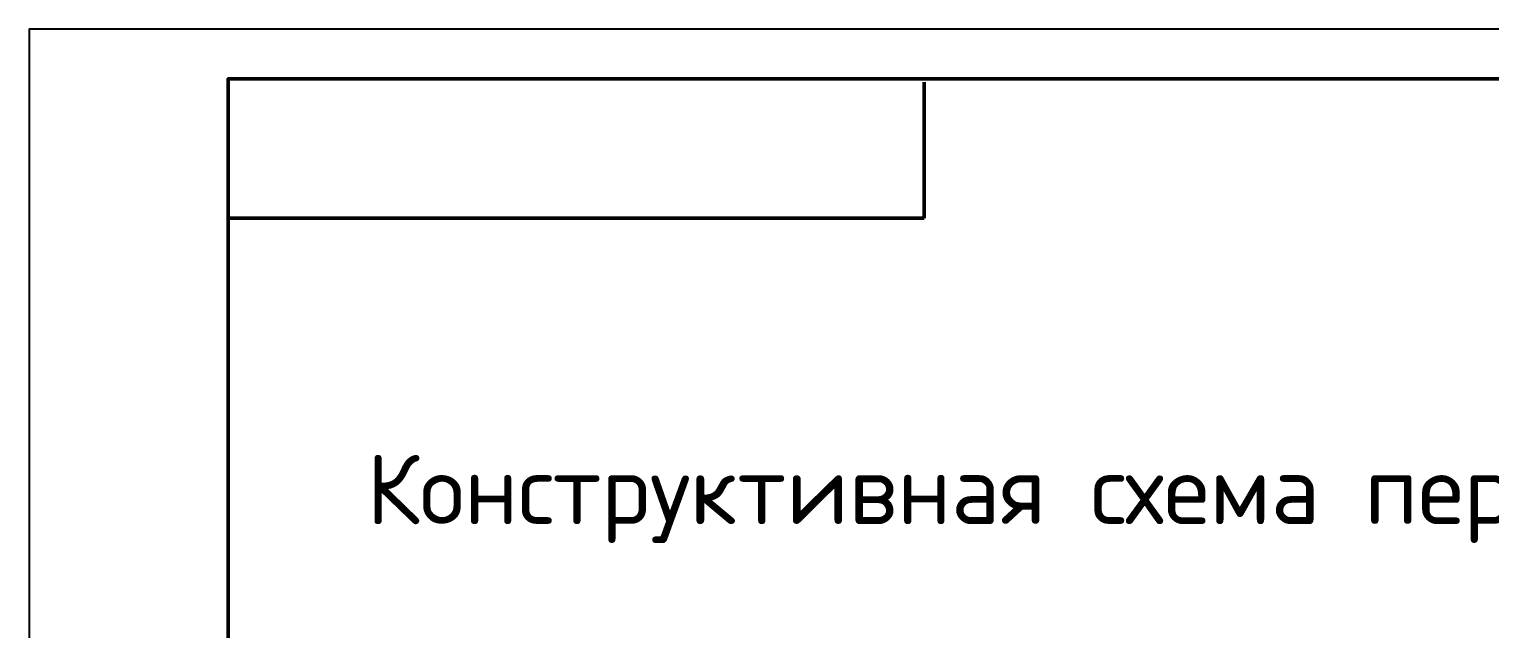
# Model space of a CAD drawing. Header units: millimetres. Extents: x -258556 to -95372, y 16759 to 83599.
# Drawn here: x -127994.2 to -127847.3, y 41945.1 to 42005.4 of the extents above; entities that cross this region are included whole.
import ezdxf

# ---------------------------------------------------------------- set-up
doc = ezdxf.new("R2010")
doc.units = ezdxf.units.MM
doc.header["$LTSCALE"] = 0.5
for name, color, linetype, lineweight in [('0.25-STAMP', 10, 'Continuous', 25), ('0.3-STAMP', 7, 'Continuous', 30), ('ТОНКИЕе', 7, 'Continuous', 25)]:
    doc.layers.add(name, color=color, linetype=linetype, lineweight=lineweight)
doc.styles.add('3.5', font='isocpeur.ttf', dxfattribs={"height": 3.5})

msp = doc.modelspace()

# ---------------------------------------------------------------- linework, layer by layer
at = {"layer": '0.25-STAMP', "color": 7}
msp.add_lwpolyline([(-127994.22469, 41411.39759), (-127153.22469, 41411.39759), (-127153.22469, 42005.39759), (-127994.22469, 42005.39759), (-127994.22469, 41411.39759)], dxfattribs=at)
at = {"layer": '0.3-STAMP', "color": 7, "lineweight": 50}
for p, q in [((-127904.22469, 42000.39759), (-127974.22469, 42000.39759)), ((-127974.22469, 41986.39759), (-127904.22469, 41986.39759))]:
    msp.add_line(p, q, dxfattribs=at)
msp.add_lwpolyline([(-127974.22469, 41416.39759), (-127158.22469, 41416.39759), (-127158.22469, 42000.39759), (-127974.22469, 42000.39759), (-127974.22469, 41416.39759)], dxfattribs=at)
at = {"layer": 'ТОНКИЕе', "color": 7, "lineweight": 50}
msp.add_lwpolyline([(-127904.22469, 41986.39759), (-127904.22469, 42000.06716)], dxfattribs=at)

# ---------------------------------------------------------------- texts
at = {"layer": 'ТОНКИЕе', "color": 7, "insert": (-127960.32069, 41962.65745), "char_height": 7, "width": 336.4736202, "attachment_point": 1, "style": '3.5'}
msp.add_mtext('Конструктивная схема перекрытия М1:200', dxfattribs=at)

doc.saveas('drawing.dxf')
